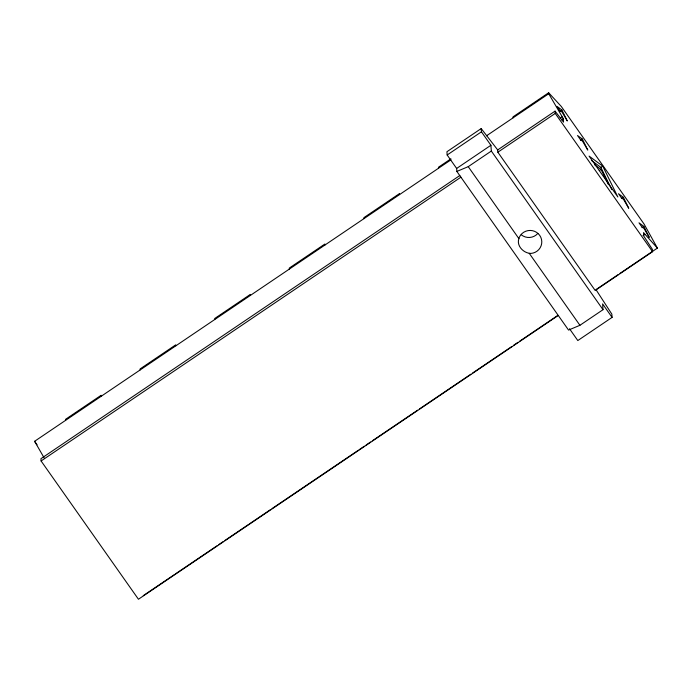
<?xml version="1.0" encoding="UTF-8"?>
<svg xmlns="http://www.w3.org/2000/svg" width="692" height="692" viewBox="0 0 692 692"><rect width="100%" height="100%" fill="white"/><g stroke="black" fill="none" stroke-linecap="round" stroke-linejoin="round"><path stroke-width="1.04" d="M518.896 238.628L519.424 237.036A11.755 11.505 -4.1 0 1 539.725 235.401A11.755 11.505 -4.1 0 1 530.963 253.419C523.827 253.454 516.232 245.885 518.896 238.628L468.233 166.66L456.85 171.426L568.547 330.067L579.922 325.301L603.017 309.687L602.602 303.918L612.083 317.386L577.811 340.55L569.516 328.769M620.015 273.366L657.4 248.091L643.517 232.598L643.768 236.067L652.409 249.397L652.573 251.689L595.198 290.476L497.851 152.214L497.686 149.922L481.199 128.565L446.928 151.73L447.162 154.991L456.642 168.45L456.85 171.426M447.162 154.991L481.433 131.817L481.199 128.565M450.924 158.823L438.46 167.256L438.529 168.243M657.4 248.091L644.027 223.983L561.29 106.464L548.661 92.754L513.049 116.836L513.118 117.822M44.176 457.94L34.6 441.297L450.994 159.809M486.545 135.779L548.73 93.74L548.661 92.754M456.642 168.45L490.913 145.277L481.433 131.817M468.233 166.66L491.329 151.046L490.913 145.277M459.834 175.508L40.932 458.684L41.096 460.976L138.443 599.246L558.236 315.465M497.686 149.922L555.062 111.135L563.539 122.112L563.288 118.643L548.73 93.74M41.096 460.976L460.898 177.195M497.851 152.214L555.226 113.427L555.062 111.135M561.887 109.967L557.025 106.404L559.889 110.478L562.034 112.043L567.276 120.962L561.887 109.967L560.018 111.222L558.401 110.037M560.243 118.073L562.034 116.861M561.497 119.854L563.288 118.643M580.51 140.329L582.379 139.075L587.768 150.069L582.526 141.151L580.38 139.585L577.517 135.52L582.379 139.075M591.478 160.492L600.855 167.36L602.723 166.106L617.861 196.995L589.082 156.107L602.723 166.106M599.298 170.595L601.011 169.445L608.51 184.738M621.502 198.552L623.362 197.289L628.751 208.283L623.509 199.365L621.373 197.8L618.51 193.734L623.362 197.289M641.994 227.659L643.854 226.396L649.252 237.399L644.01 228.481L641.865 226.907L639.001 222.841L643.854 226.396M642.98 235.591L644.771 234.38M143.27 595.639L174.263 574.689M175.154 574.083L216.968 545.824M218.741 544.621L223.17 541.628M224.935 540.435L248.852 524.268M249.743 523.662L270.217 509.822M271.999 508.62L283.573 500.792M284.464 500.186L358.162 450.371M359.053 449.774L364.364 446.176M366.137 444.982L370.566 441.989M372.339 440.787L417.613 410.183M419.395 408.981L470.837 374.208M472.61 373.005L511.769 346.536M513.542 345.334L517.971 342.341M519.744 341.147L557.882 315.362M596.097 289.533L618.241 274.56M594.532 164.696L601.011 169.445M555.226 113.427L652.573 251.689M491.329 151.046L603.017 309.687M529.25 253.333L579.922 325.301M34.6 441.297L37.065 444.792M596.193 289.974L611.849 314.125L612.083 317.386M600.855 167.36L611.737 189.565M399.561 194.582L399.492 193.596L363.871 217.677L363.94 218.663M324.972 245.003L324.903 244.017L289.282 268.089L289.36 269.076M250.383 295.423L250.314 294.437L214.702 318.51L214.771 319.496M175.803 345.844L175.733 344.858L140.113 368.931L140.182 369.917M101.214 396.265L101.144 395.279L65.524 419.352L65.593 420.338M537.831 233.438A11.755 11.505 -4.1 0 1 521.258 234.761"/></g></svg>
